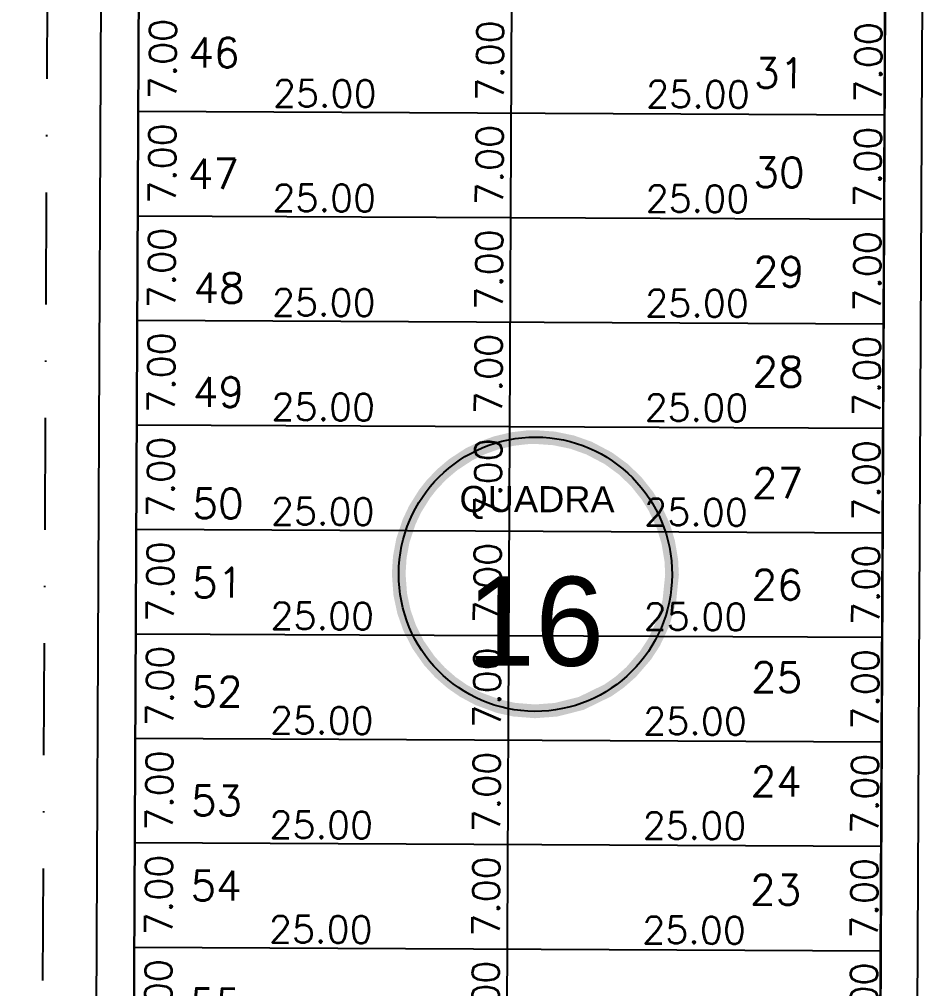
# Model space of a CAD drawing. Header units: millimetres. Extents: x -4430026 to 4783824, y 584 to 9593110.
# Drawn here: x 2734.7 to 2795.4, y 1840.2 to 1905.2 of the extents above; entities that cross this region are included whole.
import ezdxf
from ezdxf.enums import TextEntityAlignment as Align

# ---------------------------------------------------------------- set-up
doc = ezdxf.new("R2010")
doc.units = ezdxf.units.MM
doc.linetypes.add('DASHDOT', pattern=[1, 0.5, -0.25, 0, -0.25])
doc.linetypes.add('HIDDEN2', pattern=[0.1875, 0.125, -0.0625])
for name, color, linetype in [('boundary filipe', 6, 'Continuous'), ('Calçada', 1, 'Continuous'), ('Cota', 8, 'Continuous'), ('COTAS', 8, 'Continuous'), ('Lotes', 2, 'Continuous'), ('Numero de lotes', 5, 'Continuous'), ('númeraçãoquadras', 4, 'Continuous'), ('Projeção', 8, 'HIDDEN2'), ('QUADRA', 4, 'Continuous')]:
    doc.layers.add(name, color=color, linetype=linetype)
doc.styles.add('arcad1', font='romans.shx')
doc.styles.add('ROMANS', font='romans.shx')
doc.styles.add('STYLE1', font='sanss___.ttf')
doc.dimstyles.new('BOLA100', dxfattribs={"dimscale": 0, "dimtxt": 1.9, "dimasz": 0.18, "dimexe": 0.18, "dimexo": 0.063, "dimgap": 0, "dimtad": 1, "dimzin": 4, "dimdsep": 46, "dimtxsty": 'ROMANS', "dimcen": 0.09, "dimse1": 1, "dimse2": 1, "dimsd1": 1, "dimsd2": 1, "dimclrt": 256, "dimaunit": 1, "dimadec": 4, "dimazin": 0, "dimtfac": 1.2, "dimtix": 1, "dimtmove": 2, "dimatfit": 3, "dimfxl": 1, "dimtvp": 2, "dimtolj": 1, "dimtzin": 4, "dimarcsym": 0})
doc.dimstyles.get("Standard").update_dxf_attribs({"dimtxt": 0.18, "dimasz": 0.18, "dimexe": 0.18, "dimexo": 0.0625, "dimgap": 0.09, "dimtad": 0, "dimtih": 1, "dimtoh": 1, "dimdec": 4, "dimzin": 0, "dimdsep": 46, "dimtxsty": 'Standard', "dimcen": 0.09, "dimadec": 0, "dimazin": 0, "dimtfac": 1, "dimtdec": 4, "dimtofl": 0, "dimtmove": 0, "dimatfit": 3, "dimfxl": 1, "dimtolj": 1, "dimtzin": 0, "dimarcsym": 0})

# ---------------------------------------------------------------- blocks, each defined once
blk = doc.blocks.new('NUM_quadra')
at = {"color": 6, "const_width": 0.02}
blk.add_lwpolyline([(-0.0134, 0.1996), (-0.034, 0.1971), (-0.0579, 0.1914), (-0.0779, 0.1842), (-0.0981, 0.1743), (-0.1208, 0.1594), (-0.1377, 0.145), (-0.1521, 0.1299), (-0.1625, 0.1166), (-0.1764, 0.0942), (-0.1852, 0.0754), (-0.1941, 0.0483), (-0.1985, 0.0243), (-0.2, 0), (-0.1977, -0.0299), (-0.1921, -0.0556), (-0.1839, -0.0786), (-0.1713, -0.1033), (-0.1546, -0.1269), (-0.1389, -0.1439), (-0.1219, -0.1586), (-0.1046, -0.1705), (-0.0831, -0.1819), (-0.0531, -0.1928), (-0.0302, -0.1977), (0, -0.2), (0.0309, -0.1976), (0.0677, -0.1882), (0.1069, -0.169), (0.124, -0.1569), (0.1407, -0.1421), (0.1614, -0.1181), (0.1737, -0.0992), (0.187, -0.071), (0.1962, -0.0386), (0.2, 0), (0.1989, 0.0205), (0.1943, 0.0473), (0.1871, 0.0707), (0.1741, 0.0984), (0.1635, 0.1151), (0.1472, 0.1354), (0.1285, 0.1533), (0.1063, 0.1694), (0.0782, 0.1841), (0.0533, 0.1928), (0.0267, 0.1982), (0, 0.2)], close=True, dxfattribs=at)
blk.add_circle((0, 0), 0.2)
at = {"color": 3, "insert": (-0.1114, 0.1285), "char_height": 0.038, "width": 0.2663, "attachment_point": 1, "style": 'STYLE1'}
blk.add_mtext('\\fArial|b0|i0|c0|p34;QUADRA', dxfattribs=at)
at = {"color": 3, "style": 'STYLE1'}
blk.add_attdef('00', text='', height=0.13, dxfattribs=at).set_placement((0, -0.1335), align=Align.CENTER)
blk = doc.blocks.new('*D14040')
at = {"layer": 'DEFPOINTS', "color": 0, "linetype": 'ByBlock'}
for p in [(2736.793, 1960.841), (2735.525, 1693.23), (2737.436, 1693.221)]:
    blk.add_point(p, dxfattribs=at)
at = {"layer": 'COTAS', "linetype": 'ByBlock', "insert": (2737.119, 1827.031), "char_height": 1.9, "attachment_point": 5, "rotation": 89.72858, "style": 'ROMANS'}
blk.add_mtext('\\A1;267.61', dxfattribs=at)
blk = doc.blocks.new('*D12904')
at = {"layer": 'DEFPOINTS', "color": 0}
for p in [(2742.335, 1843.028), (2747.575, 1843.003), (2742.302, 1836.028)]:
    blk.add_point(p, dxfattribs=at)
at = {"layer": 'Cota', "color": 41, "insert": (2743.958, 1839.521), "char_height": 1.8, "attachment_point": 5, "rotation": 89.72858, "style": 'ROMANS'}
blk.add_mtext('\\A1;7.00', dxfattribs=at)
blk = doc.blocks.new('*D12905')
at = {"layer": 'DEFPOINTS', "color": 0}
for p in [(2767.335, 1842.91), (2769.497, 1842.9), (2767.302, 1835.91)]:
    blk.add_point(p, dxfattribs=at)
at = {"layer": 'Cota', "color": 41, "insert": (2765.881, 1839.417), "char_height": 1.8, "attachment_point": 5, "rotation": 89.72858, "style": 'ROMANS'}
blk.add_mtext('\\A1;7.00', dxfattribs=at)
blk = doc.blocks.new('*D12906')
at = {"layer": 'DEFPOINTS', "color": 0}
for p in [(2792.334, 1842.791), (2794.834, 1842.78), (2792.301, 1835.791)]:
    blk.add_point(p, dxfattribs=at)
at = {"layer": 'Cota', "color": 41, "insert": (2791.218, 1839.297), "char_height": 1.8, "attachment_point": 5, "rotation": 89.72858, "style": 'ROMANS'}
blk.add_mtext('\\A1;7.00', dxfattribs=at)
blk = doc.blocks.new('*D12907')
at = {"layer": 'DEFPOINTS', "color": 0}
for p in [(2742.355, 1847.169), (2767.354, 1847.051), (2767.324, 1840.556)]:
    blk.add_point(p, dxfattribs=at)
at = {"layer": 'Cota', "color": 41, "insert": (2754.841, 1844.215), "char_height": 1.8, "attachment_point": 5, "rotation": 359.72858, "style": 'ROMANS'}
blk.add_mtext('\\A1;25.00', dxfattribs=at)
blk = doc.blocks.new('*D12908')
at = {"layer": 'DEFPOINTS', "color": 0}
for p in [(2767.347, 1845.393), (2792.346, 1845.274), (2792.324, 1840.507)]:
    blk.add_point(p, dxfattribs=at)
at = {"layer": 'Cota', "color": 41, "insert": (2779.841, 1844.166), "char_height": 1.8, "attachment_point": 5, "rotation": 359.72858, "style": 'ROMANS'}
blk.add_mtext('\\A1;25.00', dxfattribs=at)
blk = doc.blocks.new('*D12909')
at = {"layer": 'DEFPOINTS', "color": 0}
for p in [(2742.368, 1850.028), (2747.608, 1850.003), (2742.335, 1843.028)]:
    blk.add_point(p, dxfattribs=at)
at = {"layer": 'Cota', "color": 41, "insert": (2743.991, 1846.52), "char_height": 1.8, "attachment_point": 5, "rotation": 89.72858, "style": 'ROMANS'}
blk.add_mtext('\\A1;7.00', dxfattribs=at)
blk = doc.blocks.new('*D12910')
at = {"layer": 'DEFPOINTS', "color": 0}
for p in [(2767.368, 1849.91), (2769.531, 1849.9), (2767.335, 1842.91)]:
    blk.add_point(p, dxfattribs=at)
at = {"layer": 'Cota', "color": 41, "insert": (2765.914, 1846.417), "char_height": 1.8, "attachment_point": 5, "rotation": 89.72858, "style": 'ROMANS'}
blk.add_mtext('\\A1;7.00', dxfattribs=at)
blk = doc.blocks.new('*D12911')
at = {"layer": 'DEFPOINTS', "color": 0}
for p in [(2792.368, 1849.791), (2794.868, 1849.779), (2792.334, 1842.791)]:
    blk.add_point(p, dxfattribs=at)
at = {"layer": 'Cota', "color": 41, "insert": (2791.251, 1846.297), "char_height": 1.8, "attachment_point": 5, "rotation": 89.72858, "style": 'ROMANS'}
blk.add_mtext('\\A1;7.00', dxfattribs=at)
blk = doc.blocks.new('*D12912')
at = {"layer": 'DEFPOINTS', "color": 0}
for p in [(2742.388, 1854.169), (2767.388, 1854.051), (2767.357, 1847.556)]:
    blk.add_point(p, dxfattribs=at)
at = {"layer": 'Cota', "color": 41, "insert": (2754.874, 1851.215), "char_height": 1.8, "attachment_point": 5, "rotation": 359.72858, "style": 'ROMANS'}
blk.add_mtext('\\A1;25.00', dxfattribs=at)
blk = doc.blocks.new('*D12913')
at = {"layer": 'DEFPOINTS', "color": 0}
for p in [(2767.38, 1852.393), (2792.379, 1852.274), (2792.357, 1847.507)]:
    blk.add_point(p, dxfattribs=at)
at = {"layer": 'Cota', "color": 41, "insert": (2779.874, 1851.166), "char_height": 1.8, "attachment_point": 5, "rotation": 359.72858, "style": 'ROMANS'}
blk.add_mtext('\\A1;25.00', dxfattribs=at)
blk = doc.blocks.new('*D12914')
at = {"layer": 'DEFPOINTS', "color": 0}
for p in [(2742.401, 1857.028), (2747.641, 1857.003), (2742.368, 1850.028)]:
    blk.add_point(p, dxfattribs=at)
at = {"layer": 'Cota', "color": 41, "insert": (2744.024, 1853.52), "char_height": 1.8, "attachment_point": 5, "rotation": 89.72858, "style": 'ROMANS'}
blk.add_mtext('\\A1;7.00', dxfattribs=at)
blk = doc.blocks.new('*D12915')
at = {"layer": 'DEFPOINTS', "color": 0}
for p in [(2767.401, 1856.91), (2769.564, 1856.899), (2767.368, 1849.91)]:
    blk.add_point(p, dxfattribs=at)
at = {"layer": 'Cota', "color": 41, "insert": (2765.947, 1853.417), "char_height": 1.8, "attachment_point": 5, "rotation": 89.72858, "style": 'ROMANS'}
blk.add_mtext('\\A1;7.00', dxfattribs=at)
blk = doc.blocks.new('*D12916')
at = {"layer": 'DEFPOINTS', "color": 0}
for p in [(2792.401, 1856.791), (2794.901, 1856.779), (2792.368, 1849.791)]:
    blk.add_point(p, dxfattribs=at)
at = {"layer": 'Cota', "color": 41, "insert": (2791.284, 1853.296), "char_height": 1.8, "attachment_point": 5, "rotation": 89.72858, "style": 'ROMANS'}
blk.add_mtext('\\A1;7.00', dxfattribs=at)
blk = doc.blocks.new('*D12917')
at = {"layer": 'DEFPOINTS', "color": 0}
for p in [(2742.421, 1861.169), (2767.421, 1861.051), (2767.39, 1854.556)]:
    blk.add_point(p, dxfattribs=at)
at = {"layer": 'Cota', "color": 41, "insert": (2754.907, 1858.215), "char_height": 1.8, "attachment_point": 5, "rotation": 359.72858, "style": 'ROMANS'}
blk.add_mtext('\\A1;25.00', dxfattribs=at)
blk = doc.blocks.new('*D12918')
at = {"layer": 'DEFPOINTS', "color": 0}
for p in [(2767.413, 1859.393), (2792.413, 1859.274), (2792.39, 1854.506)]:
    blk.add_point(p, dxfattribs=at)
at = {"layer": 'Cota', "color": 41, "insert": (2779.907, 1858.166), "char_height": 1.8, "attachment_point": 5, "rotation": 359.72858, "style": 'ROMANS'}
blk.add_mtext('\\A1;25.00', dxfattribs=at)
blk = doc.blocks.new('*D12919')
at = {"layer": 'DEFPOINTS', "color": 0}
for p in [(2742.435, 1864.028), (2747.674, 1864.003), (2742.401, 1857.028)]:
    blk.add_point(p, dxfattribs=at)
at = {"layer": 'Cota', "color": 41, "insert": (2744.058, 1860.52), "char_height": 1.8, "attachment_point": 5, "rotation": 89.72858, "style": 'ROMANS'}
blk.add_mtext('\\A1;7.00', dxfattribs=at)
blk = doc.blocks.new('*D12920')
at = {"layer": 'DEFPOINTS', "color": 0}
for p in [(2767.434, 1863.91), (2769.597, 1863.899), (2767.401, 1856.91)]:
    blk.add_point(p, dxfattribs=at)
at = {"layer": 'Cota', "color": 41, "insert": (2765.98, 1860.416), "char_height": 1.8, "attachment_point": 5, "rotation": 89.72858, "style": 'ROMANS'}
blk.add_mtext('\\A1;7.00', dxfattribs=at)
blk = doc.blocks.new('*D12921')
at = {"layer": 'DEFPOINTS', "color": 0}
for p in [(2792.434, 1863.791), (2794.934, 1863.779), (2792.401, 1856.791)]:
    blk.add_point(p, dxfattribs=at)
at = {"layer": 'Cota', "color": 41, "insert": (2791.317, 1860.296), "char_height": 1.8, "attachment_point": 5, "rotation": 89.72858, "style": 'ROMANS'}
blk.add_mtext('\\A1;7.00', dxfattribs=at)
blk = doc.blocks.new('*D12922')
at = {"layer": 'DEFPOINTS', "color": 0}
for p in [(2742.454, 1868.169), (2767.454, 1868.051), (2767.423, 1861.556)]:
    blk.add_point(p, dxfattribs=at)
at = {"layer": 'Cota', "color": 41, "insert": (2754.94, 1865.215), "char_height": 1.8, "attachment_point": 5, "rotation": 359.72858, "style": 'ROMANS'}
blk.add_mtext('\\A1;25.00', dxfattribs=at)
blk = doc.blocks.new('*D12923')
at = {"layer": 'DEFPOINTS', "color": 0}
for p in [(2767.446, 1866.392), (2792.446, 1866.274), (2792.423, 1861.506)]:
    blk.add_point(p, dxfattribs=at)
at = {"layer": 'Cota', "color": 41, "insert": (2779.94, 1865.166), "char_height": 1.8, "attachment_point": 5, "rotation": 359.72858, "style": 'ROMANS'}
blk.add_mtext('\\A1;25.00', dxfattribs=at)
blk = doc.blocks.new('*D12924')
at = {"layer": 'DEFPOINTS', "color": 0}
for p in [(2742.468, 1871.028), (2747.707, 1871.003), (2742.435, 1864.028)]:
    blk.add_point(p, dxfattribs=at)
at = {"layer": 'Cota', "color": 41, "insert": (2744.091, 1867.52), "char_height": 1.8, "attachment_point": 5, "rotation": 89.72858, "style": 'ROMANS'}
blk.add_mtext('\\A1;7.00', dxfattribs=at)
blk = doc.blocks.new('*D12925')
at = {"layer": 'DEFPOINTS', "color": 0}
for p in [(2767.467, 1870.91), (2769.63, 1870.899), (2767.434, 1863.91)]:
    blk.add_point(p, dxfattribs=at)
at = {"layer": 'Cota', "color": 41, "insert": (2766.013, 1867.416), "char_height": 1.8, "attachment_point": 5, "rotation": 89.72858, "style": 'ROMANS'}
blk.add_mtext('\\A1;7.00', dxfattribs=at)
blk = doc.blocks.new('*D12926')
at = {"layer": 'DEFPOINTS', "color": 0}
for p in [(2792.467, 1870.791), (2794.967, 1870.779), (2792.434, 1863.791)]:
    blk.add_point(p, dxfattribs=at)
at = {"layer": 'Cota', "color": 41, "insert": (2791.351, 1867.296), "char_height": 1.8, "attachment_point": 5, "rotation": 89.72858, "style": 'ROMANS'}
blk.add_mtext('\\A1;7.00', dxfattribs=at)
blk = doc.blocks.new('*D12927')
at = {"layer": 'DEFPOINTS', "color": 0}
for p in [(2742.487, 1875.169), (2767.487, 1875.051), (2767.456, 1868.556)]:
    blk.add_point(p, dxfattribs=at)
at = {"layer": 'Cota', "color": 41, "insert": (2754.973, 1872.215), "char_height": 1.8, "attachment_point": 5, "rotation": 359.72858, "style": 'ROMANS'}
blk.add_mtext('\\A1;25.00', dxfattribs=at)
blk = doc.blocks.new('*D12928')
at = {"layer": 'DEFPOINTS', "color": 0}
for p in [(2767.479, 1873.392), (2792.479, 1873.274), (2792.456, 1868.506)]:
    blk.add_point(p, dxfattribs=at)
at = {"layer": 'Cota', "color": 41, "insert": (2779.974, 1872.165), "char_height": 1.8, "attachment_point": 5, "rotation": 359.72858, "style": 'ROMANS'}
blk.add_mtext('\\A1;25.00', dxfattribs=at)
blk = doc.blocks.new('*D12929')
at = {"layer": 'DEFPOINTS', "color": 0}
for p in [(2742.501, 1878.028), (2747.74, 1878.003), (2742.468, 1871.028)]:
    blk.add_point(p, dxfattribs=at)
at = {"layer": 'Cota', "color": 41, "insert": (2744.124, 1874.52), "char_height": 1.8, "attachment_point": 5, "rotation": 89.72858, "style": 'ROMANS'}
blk.add_mtext('\\A1;7.00', dxfattribs=at)
blk = doc.blocks.new('*D12930')
at = {"layer": 'DEFPOINTS', "color": 0}
for p in [(2767.501, 1877.909), (2769.663, 1877.899), (2767.467, 1870.91)]:
    blk.add_point(p, dxfattribs=at)
at = {"layer": 'Cota', "color": 41, "insert": (2766.047, 1874.416), "char_height": 1.8, "attachment_point": 5, "rotation": 89.72858, "style": 'ROMANS'}
blk.add_mtext('\\A1;7.00', dxfattribs=at)
blk = doc.blocks.new('*D12931')
at = {"layer": 'DEFPOINTS', "color": 0}
for p in [(2792.5, 1877.791), (2795, 1877.779), (2792.467, 1870.791)]:
    blk.add_point(p, dxfattribs=at)
at = {"layer": 'Cota', "color": 41, "insert": (2791.384, 1874.296), "char_height": 1.8, "attachment_point": 5, "rotation": 89.72858, "style": 'ROMANS'}
blk.add_mtext('\\A1;7.00', dxfattribs=at)
blk = doc.blocks.new('*D12932')
at = {"layer": 'DEFPOINTS', "color": 0}
for p in [(2742.52, 1882.169), (2767.52, 1882.051), (2767.489, 1875.556)]:
    blk.add_point(p, dxfattribs=at)
at = {"layer": 'Cota', "color": 41, "insert": (2755.007, 1879.215), "char_height": 1.8, "attachment_point": 5, "rotation": 359.72858, "style": 'ROMANS'}
blk.add_mtext('\\A1;25.00', dxfattribs=at)
blk = doc.blocks.new('*D12933')
at = {"layer": 'DEFPOINTS', "color": 0}
for p in [(2767.512, 1880.392), (2792.512, 1880.274), (2792.489, 1875.506)]:
    blk.add_point(p, dxfattribs=at)
at = {"layer": 'Cota', "color": 41, "insert": (2780.007, 1879.165), "char_height": 1.8, "attachment_point": 5, "rotation": 359.72858, "style": 'ROMANS'}
blk.add_mtext('\\A1;25.00', dxfattribs=at)
blk = doc.blocks.new('*D12934')
at = {"layer": 'DEFPOINTS', "color": 0}
for p in [(2742.534, 1885.028), (2747.774, 1885.003), (2742.501, 1878.028)]:
    blk.add_point(p, dxfattribs=at)
at = {"layer": 'Cota', "color": 41, "insert": (2744.157, 1881.52), "char_height": 1.8, "attachment_point": 5, "rotation": 89.72858, "style": 'ROMANS'}
blk.add_mtext('\\A1;7.00', dxfattribs=at)
blk = doc.blocks.new('*D12935')
at = {"layer": 'DEFPOINTS', "color": 0}
for p in [(2767.534, 1884.909), (2769.696, 1884.899), (2767.501, 1877.909)]:
    blk.add_point(p, dxfattribs=at)
at = {"layer": 'Cota', "color": 41, "insert": (2766.08, 1881.416), "char_height": 1.8, "attachment_point": 5, "rotation": 89.72858, "style": 'ROMANS'}
blk.add_mtext('\\A1;7.00', dxfattribs=at)
blk = doc.blocks.new('*D12936')
at = {"layer": 'DEFPOINTS', "color": 0}
for p in [(2792.533, 1884.791), (2795.033, 1884.779), (2792.5, 1877.791)]:
    blk.add_point(p, dxfattribs=at)
at = {"layer": 'Cota', "color": 41, "insert": (2791.417, 1881.296), "char_height": 1.8, "attachment_point": 5, "rotation": 89.72858, "style": 'ROMANS'}
blk.add_mtext('\\A1;7.00', dxfattribs=at)
blk = doc.blocks.new('*D12937')
at = {"layer": 'DEFPOINTS', "color": 0}
for p in [(2742.554, 1889.169), (2767.553, 1889.051), (2767.523, 1882.555)]:
    blk.add_point(p, dxfattribs=at)
at = {"layer": 'Cota', "color": 41, "insert": (2755.04, 1886.215), "char_height": 1.8, "attachment_point": 5, "rotation": 359.72858, "style": 'ROMANS'}
blk.add_mtext('\\A1;25.00', dxfattribs=at)
blk = doc.blocks.new('*D12938')
at = {"layer": 'DEFPOINTS', "color": 0}
for p in [(2767.546, 1887.392), (2792.545, 1887.274), (2792.523, 1882.506)]:
    blk.add_point(p, dxfattribs=at)
at = {"layer": 'Cota', "color": 41, "insert": (2780.04, 1886.165), "char_height": 1.8, "attachment_point": 5, "rotation": 359.72858, "style": 'ROMANS'}
blk.add_mtext('\\A1;25.00', dxfattribs=at)
blk = doc.blocks.new('*D12939')
at = {"layer": 'DEFPOINTS', "color": 0}
for p in [(2742.567, 1892.028), (2747.807, 1892.003), (2742.534, 1885.028)]:
    blk.add_point(p, dxfattribs=at)
at = {"layer": 'Cota', "color": 41, "insert": (2744.19, 1888.52), "char_height": 1.8, "attachment_point": 5, "rotation": 89.72858, "style": 'ROMANS'}
blk.add_mtext('\\A1;7.00', dxfattribs=at)
blk = doc.blocks.new('*D12940')
at = {"layer": 'DEFPOINTS', "color": 0}
for p in [(2767.567, 1891.909), (2769.729, 1891.899), (2767.534, 1884.909)]:
    blk.add_point(p, dxfattribs=at)
at = {"layer": 'Cota', "color": 41, "insert": (2766.113, 1888.416), "char_height": 1.8, "attachment_point": 5, "rotation": 89.72858, "style": 'ROMANS'}
blk.add_mtext('\\A1;7.00', dxfattribs=at)
blk = doc.blocks.new('*D12941')
at = {"layer": 'DEFPOINTS', "color": 0}
for p in [(2792.567, 1891.791), (2795.067, 1891.779), (2792.533, 1884.791)]:
    blk.add_point(p, dxfattribs=at)
at = {"layer": 'Cota', "color": 41, "insert": (2791.45, 1888.296), "char_height": 1.8, "attachment_point": 5, "rotation": 89.72858, "style": 'ROMANS'}
blk.add_mtext('\\A1;7.00', dxfattribs=at)
blk = doc.blocks.new('*D12942')
at = {"layer": 'DEFPOINTS', "color": 0}
for p in [(2742.587, 1896.169), (2767.587, 1896.05), (2767.556, 1889.555)]:
    blk.add_point(p, dxfattribs=at)
at = {"layer": 'Cota', "color": 41, "insert": (2755.073, 1893.215), "char_height": 1.8, "attachment_point": 5, "rotation": 359.72858, "style": 'ROMANS'}
blk.add_mtext('\\A1;25.00', dxfattribs=at)
blk = doc.blocks.new('*D12943')
at = {"layer": 'DEFPOINTS', "color": 0}
for p in [(2767.579, 1894.392), (2792.578, 1894.274), (2792.556, 1889.506)]:
    blk.add_point(p, dxfattribs=at)
at = {"layer": 'Cota', "color": 41, "insert": (2780.073, 1893.165), "char_height": 1.8, "attachment_point": 5, "rotation": 359.72858, "style": 'ROMANS'}
blk.add_mtext('\\A1;25.00', dxfattribs=at)
blk = doc.blocks.new('*D12944')
at = {"layer": 'DEFPOINTS', "color": 0}
for p in [(2742.6, 1899.028), (2747.84, 1899.003), (2742.567, 1892.028)]:
    blk.add_point(p, dxfattribs=at)
at = {"layer": 'Cota', "color": 41, "insert": (2744.223, 1895.52), "char_height": 1.8, "attachment_point": 5, "rotation": 89.72858, "style": 'ROMANS'}
blk.add_mtext('\\A1;7.00', dxfattribs=at)
blk = doc.blocks.new('*D12945')
at = {"layer": 'DEFPOINTS', "color": 0}
for p in [(2767.6, 1898.909), (2769.763, 1898.899), (2767.567, 1891.909)]:
    blk.add_point(p, dxfattribs=at)
at = {"layer": 'Cota', "color": 41, "insert": (2766.146, 1895.416), "char_height": 1.8, "attachment_point": 5, "rotation": 89.72858, "style": 'ROMANS'}
blk.add_mtext('\\A1;7.00', dxfattribs=at)
blk = doc.blocks.new('*D12946')
at = {"layer": 'DEFPOINTS', "color": 0}
for p in [(2792.6, 1898.791), (2795.1, 1898.779), (2792.567, 1891.791)]:
    blk.add_point(p, dxfattribs=at)
at = {"layer": 'Cota', "color": 41, "insert": (2791.483, 1895.296), "char_height": 1.8, "attachment_point": 5, "rotation": 89.72858, "style": 'ROMANS'}
blk.add_mtext('\\A1;7.00', dxfattribs=at)
blk = doc.blocks.new('*D12947')
at = {"layer": 'DEFPOINTS', "color": 0}
for p in [(2742.62, 1903.169), (2767.62, 1903.05), (2767.589, 1896.555)]:
    blk.add_point(p, dxfattribs=at)
at = {"layer": 'Cota', "color": 41, "insert": (2755.106, 1900.214), "char_height": 1.8, "attachment_point": 5, "rotation": 359.72858, "style": 'ROMANS'}
blk.add_mtext('\\A1;25.00', dxfattribs=at)
blk = doc.blocks.new('*D12948')
at = {"layer": 'DEFPOINTS', "color": 0}
for p in [(2767.612, 1901.392), (2792.612, 1901.274), (2792.589, 1896.506)]:
    blk.add_point(p, dxfattribs=at)
at = {"layer": 'Cota', "color": 41, "insert": (2780.106, 1900.165), "char_height": 1.8, "attachment_point": 5, "rotation": 359.72858, "style": 'ROMANS'}
blk.add_mtext('\\A1;25.00', dxfattribs=at)
blk = doc.blocks.new('*D12949')
at = {"layer": 'DEFPOINTS', "color": 0}
for p in [(2742.633, 1906.028), (2747.873, 1906.003), (2742.6, 1899.028)]:
    blk.add_point(p, dxfattribs=at)
at = {"layer": 'Cota', "color": 41, "insert": (2744.257, 1902.52), "char_height": 1.8, "attachment_point": 5, "rotation": 89.72858, "style": 'ROMANS'}
blk.add_mtext('\\A1;7.00', dxfattribs=at)
blk = doc.blocks.new('*D12950')
at = {"layer": 'DEFPOINTS', "color": 0}
for p in [(2767.633, 1905.909), (2769.796, 1905.899), (2767.6, 1898.909)]:
    blk.add_point(p, dxfattribs=at)
at = {"layer": 'Cota', "color": 41, "insert": (2766.179, 1902.416), "char_height": 1.8, "attachment_point": 5, "rotation": 89.72858, "style": 'ROMANS'}
blk.add_mtext('\\A1;7.00', dxfattribs=at)
blk = doc.blocks.new('*D12951')
at = {"layer": 'DEFPOINTS', "color": 0}
for p in [(2792.633, 1905.791), (2795.133, 1905.779), (2792.6, 1898.791)]:
    blk.add_point(p, dxfattribs=at)
at = {"layer": 'Cota', "color": 41, "insert": (2791.516, 1902.296), "char_height": 1.8, "attachment_point": 5, "rotation": 89.72858, "style": 'ROMANS'}
blk.add_mtext('\\A1;7.00', dxfattribs=at)
blk = doc.blocks.new('*D12952')
at = {"layer": 'DEFPOINTS', "color": 0}
for p in [(2742.653, 1910.169), (2767.653, 1910.05), (2767.622, 1903.555)]:
    blk.add_point(p, dxfattribs=at)
at = {"layer": 'Cota', "color": 41, "insert": (2755.139, 1907.214), "char_height": 1.8, "attachment_point": 5, "rotation": 359.72858, "style": 'ROMANS'}
blk.add_mtext('\\A1;25.00', dxfattribs=at)
blk = doc.blocks.new('*D12953')
at = {"layer": 'DEFPOINTS', "color": 0}
for p in [(2767.645, 1908.392), (2792.645, 1908.274), (2792.622, 1903.506)]:
    blk.add_point(p, dxfattribs=at)
at = {"layer": 'Cota', "color": 41, "insert": (2780.139, 1907.165), "char_height": 1.8, "attachment_point": 5, "rotation": 359.72858, "style": 'ROMANS'}
blk.add_mtext('\\A1;25.00', dxfattribs=at)

msp = doc.modelspace()

# ---------------------------------------------------------------- linework, layer by layer
at = {"layer": 'boundary filipe', "linetype": 'ByBlock', "elevation": 2.439}
msp.add_lwpolyline([(2791.72, 1705.051), (2741.699, 1704.326), (2742.865, 1954.849), (2792.87, 1955.746)], close=True, dxfattribs=at)
at = {"layer": 'boundary filipe', "elevation": 2.439}
msp.add_lwpolyline([(2792.87, 1955.746), (2742.865, 1954.849), (2741.699, 1704.326), (2791.72, 1705.051), (2792.87, 1955.746)], dxfattribs=at)
at = {"layer": 'Calçada'}
for p, q in [((2794.198, 1708.45, 2.439), (2795.353, 1952.154, 2.439)), ((2739.195, 1707.884, 2.439), (2740.349, 1951.439, 2.439))]:
    msp.add_line(p, q, dxfattribs=at)
at = {"layer": 'Lotes'}
for p, q in [((2766.68, 1704.606, 2.439), (2767.867, 1955.297, 2.439)), ((2742.6, 1899.028, 2.439), (2792.6, 1898.791, 2.439)), ((2742.567, 1892.028, 2.439), (2792.567, 1891.791, 2.439)), ((2742.534, 1885.028, 2.439), (2792.533, 1884.791, 2.439)), ((2742.501, 1878.028, 2.439), (2792.5, 1877.791, 2.439)), ((2742.468, 1871.028, 2.439), (2792.467, 1870.791, 2.439)), ((2742.435, 1864.028, 2.439), (2792.434, 1863.791, 2.439)), ((2742.401, 1857.028, 2.439), (2792.401, 1856.791, 2.439)), ((2742.368, 1850.028, 2.439), (2792.368, 1849.791, 2.439)), ((2742.335, 1843.028, 2.439), (2792.334, 1842.791, 2.439))]:
    msp.add_line(p, q, dxfattribs=at)
at = {"layer": 'Projeção', "linetype": 'DASHDOT', "ltscale": 15}
msp.add_line((2734.651, 1508.594, 2.439), (2736.793, 1960.841, 2.439), dxfattribs=at)
at = {"layer": 'QUADRA', "linetype": 'ByBlock', "elevation": 2.439}
msp.add_lwpolyline([(2791.682, 1705.05), (2792.87, 1955.746), (2742.865, 1954.849), (2741.678, 1704.326, 0.003264)], format="xyb", close=True, dxfattribs=at)

# ---------------------------------------------------------------- block references
at = {"layer": 'númeraçãoquadras', "linetype": 'ByBlock', "extrusion": (0.084423, -0.000343131, 0.99643)}
ref = msp.add_blockref('NUM_quadra', (1879.251, -2751.528, 235.635), dxfattribs=dict(at, xscale=45.93175888062505, yscale=45.93175888063583, zscale=45.9317585301846, rotation=270.0385460290153))
ref.add_attrib('00', '16', dxfattribs={"layer": '0', "color": 3, "extrusion": (0.084423, -0.000343131, 0.99643), "height": 5.9711, "rotation": 270.03855, "style": 'STYLE1'}).set_placement((1873.121, -2751.532, 235.635), align=Align.CENTER)

# ---------------------------------------------------------------- texts
at = {"layer": 'Numero de lotes', "style": 'arcad1'}
for s, p in [('46', (2747.682, 1902.955, 2.439)), ('31', (2785.57, 1901.583, 2.439)), ('47', (2747.644, 1894.838, 2.439)), ('30', (2785.538, 1894.93, 2.439)), ('29', (2785.507, 1888.278, 2.439)), ('48', (2748.021, 1887.194, 2.439)), ('28', (2785.475, 1881.579, 2.439)), ('49', (2747.988, 1880.217, 2.439)), ('27', (2785.44, 1874.115, 2.439)), ('50', (2747.952, 1872.753, 2.439)), ('51', (2747.927, 1867.45, 2.439)), ('26', (2785.407, 1867.3, 2.439)), ('25', (2785.378, 1861.11, 2.439)), ('52', (2747.893, 1860.149, 2.439)), ('24', (2785.345, 1854.133, 2.439)), ('53', (2747.858, 1852.847, 2.439)), ('54', (2747.831, 1847.148, 2.439)), ('23', (2785.311, 1846.869, 2.439)), ('55', (2747.794, 1839.251, 2.439))]:
    msp.add_text(s, height=2, rotation=359.72858, dxfattribs=at).set_placement(p, align=Align.MIDDLE_CENTER)

# ---------------------------------------------------------------- dimensions: what is measured, and where the dimension line sits
at = {"layer": 'Cota'}
for p1, p2, distance, picture, middle in [((2742.653, 1910.169, 2.439), (2767.653, 1910.05, 2.439), -6.495, '*D12952', (2755.139, 1907.214, 2.439)), ((2767.645, 1908.392, 2.439), (2792.645, 1908.274, 2.439), -4.768, '*D12953', (2780.139, 1907.165, 2.439)), ((2742.6, 1899.028, 2.439), (2742.633, 1906.028, 2.439), -5.24, '*D12949', (2744.257, 1902.52, 2.439)), ((2767.6, 1898.909, 2.439), (2767.633, 1905.909, 2.439), -2.163, '*D12950', (2766.179, 1902.416, 2.439)), ((2792.6, 1898.791, 2.439), (2792.633, 1905.791, 2.439), -2.5, '*D12951', (2791.516, 1902.296, 2.439)), ((2742.62, 1903.169, 2.439), (2767.62, 1903.05, 2.439), -6.495, '*D12947', (2755.106, 1900.214, 2.439)), ((2767.612, 1901.392, 2.439), (2792.612, 1901.274, 2.439), -4.768, '*D12948', (2780.106, 1900.165, 2.439)), ((2742.567, 1892.028, 2.439), (2742.6, 1899.028, 2.439), -5.24, '*D12944', (2744.223, 1895.52, 2.439)), ((2767.567, 1891.909, 2.439), (2767.6, 1898.909, 2.439), -2.163, '*D12945', (2766.146, 1895.416, 2.439)), ((2792.567, 1891.791, 2.439), (2792.6, 1898.791, 2.439), -2.5, '*D12946', (2791.483, 1895.296, 2.439)), ((2742.587, 1896.169, 2.439), (2767.587, 1896.05, 2.439), -6.495, '*D12942', (2755.073, 1893.215, 2.439)), ((2767.579, 1894.392, 2.439), (2792.578, 1894.274, 2.439), -4.768, '*D12943', (2780.073, 1893.165, 2.439)), ((2742.534, 1885.028, 2.439), (2742.567, 1892.028, 2.439), -5.24, '*D12939', (2744.19, 1888.52, 2.439)), ((2767.534, 1884.909, 2.439), (2767.567, 1891.909, 2.439), -2.163, '*D12940', (2766.113, 1888.416, 2.439)), ((2792.533, 1884.791, 2.439), (2792.567, 1891.791, 2.439), -2.5, '*D12941', (2791.45, 1888.296, 2.439)), ((2742.554, 1889.169, 2.439), (2767.553, 1889.051, 2.439), -6.495, '*D12937', (2755.04, 1886.215, 2.439)), ((2767.546, 1887.392, 2.439), (2792.545, 1887.274, 2.439), -4.768, '*D12938', (2780.04, 1886.165, 2.439)), ((2742.501, 1878.028, 2.439), (2742.534, 1885.028, 2.439), -5.24, '*D12934', (2744.157, 1881.52, 2.439)), ((2767.501, 1877.909, 2.439), (2767.534, 1884.909, 2.439), -2.163, '*D12935', (2766.08, 1881.416, 2.439)), ((2792.5, 1877.791, 2.439), (2792.533, 1884.791, 2.439), -2.5, '*D12936', (2791.417, 1881.296, 2.439)), ((2742.52, 1882.169, 2.439), (2767.52, 1882.051, 2.439), -6.495, '*D12932', (2755.007, 1879.215, 2.439)), ((2767.512, 1880.392, 2.439), (2792.512, 1880.274, 2.439), -4.768, '*D12933', (2780.007, 1879.165, 2.439)), ((2742.468, 1871.028, 2.439), (2742.501, 1878.028, 2.439), -5.24, '*D12929', (2744.124, 1874.52, 2.439)), ((2767.467, 1870.91, 2.439), (2767.501, 1877.909, 2.439), -2.163, '*D12930', (2766.047, 1874.416, 2.439)), ((2792.467, 1870.791, 2.439), (2792.5, 1877.791, 2.439), -2.5, '*D12931', (2791.384, 1874.296, 2.439)), ((2742.487, 1875.169, 2.439), (2767.487, 1875.051, 2.439), -6.495, '*D12927', (2754.973, 1872.215, 2.439)), ((2767.479, 1873.392, 2.439), (2792.479, 1873.274, 2.439), -4.768, '*D12928', (2779.974, 1872.165, 2.439)), ((2742.435, 1864.028, 2.439), (2742.468, 1871.028, 2.439), -5.24, '*D12924', (2744.091, 1867.52, 2.439)), ((2767.434, 1863.91, 2.439), (2767.467, 1870.91, 2.439), -2.163, '*D12925', (2766.013, 1867.416, 2.439)), ((2792.434, 1863.791, 2.439), (2792.467, 1870.791, 2.439), -2.5, '*D12926', (2791.351, 1867.296, 2.439)), ((2742.454, 1868.169, 2.439), (2767.454, 1868.051, 2.439), -6.495, '*D12922', (2754.94, 1865.215, 2.439)), ((2767.446, 1866.392, 2.439), (2792.446, 1866.274, 2.439), -4.768, '*D12923', (2779.94, 1865.166, 2.439)), ((2742.401, 1857.028, 2.439), (2742.435, 1864.028, 2.439), -5.24, '*D12919', (2744.058, 1860.52, 2.439)), ((2767.401, 1856.91, 2.439), (2767.434, 1863.91, 2.439), -2.163, '*D12920', (2765.98, 1860.416, 2.439)), ((2792.401, 1856.791, 2.439), (2792.434, 1863.791, 2.439), -2.5, '*D12921', (2791.317, 1860.296, 2.439)), ((2742.421, 1861.169, 2.439), (2767.421, 1861.051, 2.439), -6.495, '*D12917', (2754.907, 1858.215, 2.439)), ((2767.413, 1859.393, 2.439), (2792.413, 1859.274, 2.439), -4.768, '*D12918', (2779.907, 1858.166, 2.439)), ((2742.368, 1850.028, 2.439), (2742.401, 1857.028, 2.439), -5.24, '*D12914', (2744.024, 1853.52, 2.439)), ((2767.368, 1849.91, 2.439), (2767.401, 1856.91, 2.439), -2.163, '*D12915', (2765.947, 1853.417, 2.439)), ((2792.368, 1849.791, 2.439), (2792.401, 1856.791, 2.439), -2.5, '*D12916', (2791.284, 1853.296, 2.439)), ((2742.388, 1854.169, 2.439), (2767.388, 1854.051, 2.439), -6.495, '*D12912', (2754.874, 1851.215, 2.439)), ((2767.38, 1852.393, 2.439), (2792.379, 1852.274, 2.439), -4.768, '*D12913', (2779.874, 1851.166, 2.439)), ((2742.335, 1843.028, 2.439), (2742.368, 1850.028, 2.439), -5.24, '*D12909', (2743.991, 1846.52, 2.439)), ((2767.335, 1842.91, 2.439), (2767.368, 1849.91, 2.439), -2.163, '*D12910', (2765.914, 1846.417, 2.439)), ((2792.334, 1842.791, 2.439), (2792.368, 1849.791, 2.439), -2.5, '*D12911', (2791.251, 1846.297, 2.439)), ((2742.355, 1847.169, 2.439), (2767.354, 1847.051, 2.439), -6.495, '*D12907', (2754.841, 1844.215, 2.439)), ((2767.347, 1845.393, 2.439), (2792.346, 1845.274, 2.439), -4.768, '*D12908', (2779.841, 1844.166, 2.439)), ((2742.302, 1836.028, 2.439), (2742.335, 1843.028, 2.439), -5.24, '*D12904', (2743.958, 1839.521, 2.439)), ((2767.302, 1835.91, 2.439), (2767.335, 1842.91, 2.439), -2.163, '*D12905', (2765.881, 1839.417, 2.439)), ((2792.301, 1835.791, 2.439), (2792.334, 1842.791, 2.439), -2.5, '*D12906', (2791.218, 1839.297, 2.439))]:
    dim = msp.add_aligned_dim(p1=p1, p2=p2, distance=distance, dimstyle='Standard', override={"dimtxt": 1.8, "dimexo": 0.063, "dimgap": 0, "dimtih": 0, "dimtoh": 0, "dimdec": 2, "dimzin": 4, "dimtxsty": 'ROMANS', "dimse1": 1, "dimse2": 1, "dimsd1": 1, "dimsd2": 1, "dimclrt": 41, "dimtfac": 1.2, "dimtdec": 2, "dimtix": 1, "dimtofl": 1, "dimtmove": 2, "dimfxl": 0.18, "dimfxlon": 1, "dimtvp": 2, "dimtzin": 4}, dxfattribs=at)
    dim.commit()
    dim.dimension.update_dxf_attribs({"geometry": picture, "text_midpoint": middle})
at = {"layer": 'COTAS', "linetype": 'ByBlock'}
dim = msp.add_aligned_dim(p1=(2736.793, 1960.841, 2.439), p2=(2735.525, 1693.23, 2.439), distance=1.91, dimstyle='BOLA100', override={"dimscale": 1, "dimfxl": 0.18}, dxfattribs=at)
dim.commit()
dim.dimension.update_dxf_attribs({"geometry": '*D14040', "text_midpoint": (2737.119, 1827.031, 2.439)})

doc.saveas('drawing.dxf')
